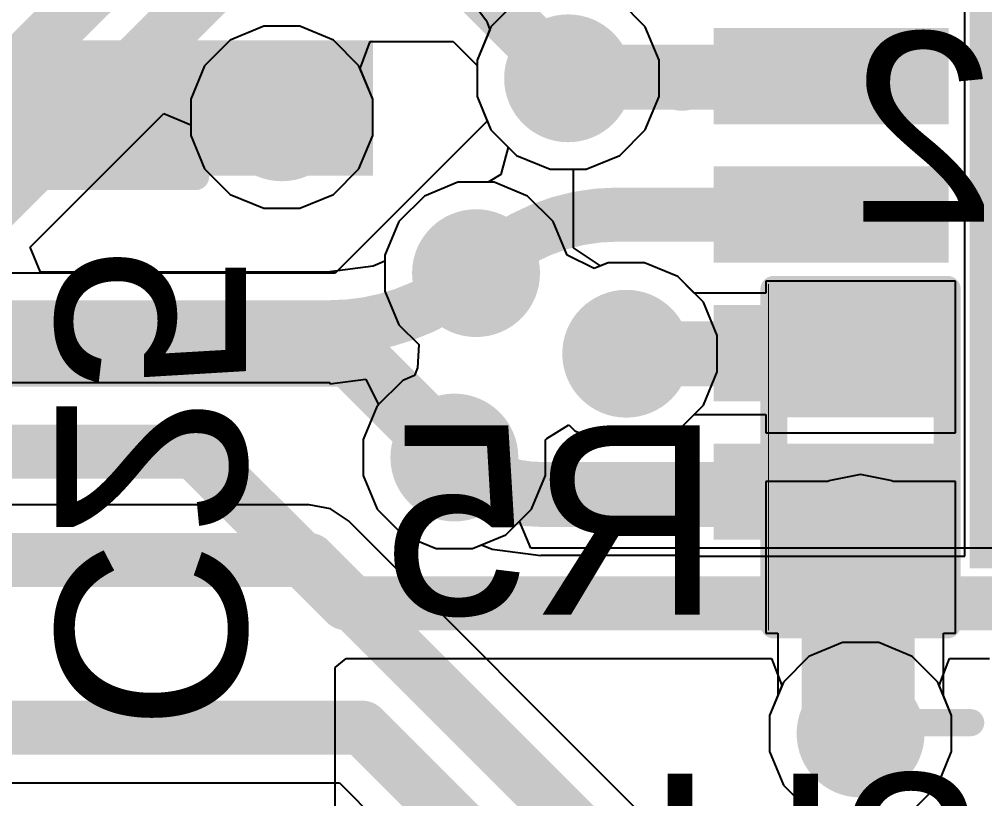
# Model space of a CAD drawing. Header units: inches. Extents: x -4.4 to 45.3, y -0.3 to 53.7.
# Drawn here: x 35.552 to 40.079, y 33.779 to 37.437 of the extents above; entities that cross this region are included whole.
import ezdxf

# ---------------------------------------------------------------- set-up
doc = ezdxf.new("R2010")
doc.units = ezdxf.units.IN
for name, color, linetype in [('Bottom Layer', 5, 'Continuous'), ('Bottom Overlay', 54, 'Continuous'), ('Bottom Paste', 16, 'Continuous'), ('Bottom Solder', 6, 'Continuous'), ('Signal_1', 16, 'Continuous'), ('Signal_2', 76, 'Continuous'), ('Top Layer', 1, 'Continuous'), ('Top Overlay', 2, 'Continuous'), ('Top Solder', 216, 'Continuous'), ('Via Holes', 16, 'Continuous')]:
    doc.layers.add(name, color=color, linetype=linetype)
doc.styles.add('Arial', font='', dxfattribs={"height": 0.2})
doc.styles.get('Arial').set_extended_font_data('Arial')

# ---------------------------------------------------------------- blocks, each defined once
blk = doc.blocks.new('C___0402_B_49')
at = {"layer": 'Bottom Layer'}
for points in [[(-0.2413, 0.3175), (-0.2413, -0.3175), (-0.6985, -0.3175), (-0.6985, 0.3175)], [(0.6985, 0.3175), (0.6985, -0.3175), (0.2413, -0.3175), (0.2413, 0.3175)]]:
    blk.add_hatch(color=5, dxfattribs=at).paths.add_polyline_path(points)
at = {"layer": 'Bottom Paste'}
for points in [[(-0.2413, 0.3175), (-0.2413, -0.3175), (-0.6985, -0.3175), (-0.6985, 0.3175)], [(0.6985, 0.3175), (0.6985, -0.3175), (0.2413, -0.3175), (0.2413, 0.3175)]]:
    blk.add_hatch(color=16, dxfattribs=at).paths.add_polyline_path(points)
at = {"layer": 'Bottom Solder'}
for points in [[(-0.1813, 0.3775), (-0.1813, -0.3775), (-0.7585, -0.3775), (-0.7585, 0.3775)], [(0.7585, 0.3775), (0.7585, -0.3775), (0.1813, -0.3775), (0.1813, 0.3775)]]:
    blk.add_hatch(color=6, dxfattribs=at).paths.add_polyline_path(points)
at = {"layer": 'Bottom Overlay'}
for points in [[(-0.7874, -0.4064, 0.127, 0.127, 0), (-0.7874, 0.4064, 0.127, 0.127, 0)], [(-0.2794, 0.4064, 0.127, 0.127, 0), (-0.7874, 0.4064, 0.127, 0.127, 0)], [(0.7874, 0.4064, 0.127, 0.127, 0), (0.2794, 0.4064, 0.127, 0.127, 0)], [(0.7874, -0.4064, 0.127, 0.127, 0), (0.7874, 0.4064, 0.127, 0.127, 0)], [(-0.2794, -0.4064, 0.127, 0.127, 0), (-0.7874, -0.4064, 0.127, 0.127, 0)], [(0.7874, -0.4064, 0.127, 0.127, 0), (0.2794, -0.4064, 0.127, 0.127, 0)]]:
    blk.add_lwpolyline(points, format="xyseb", dxfattribs=at)
for points in [[(-0.8191, 0.4064, 0.0635, 0.0635, 1), (-0.7556, 0.4064, 0.0635, 0.0635, 1)], [(-0.8191, 0.4064, 0.0635, 0.0635, 1), (-0.7556, 0.4064, 0.0635, 0.0635, 1)], [(-0.3111, 0.4064, 0.0635, 0.0635, 1), (-0.2477, 0.4064, 0.0635, 0.0635, 1)], [(0.2477, 0.4064, 0.0635, 0.0635, 1), (0.3111, 0.4064, 0.0635, 0.0635, 1)], [(0.7556, 0.4064, 0.0635, 0.0635, 1), (0.8191, 0.4064, 0.0635, 0.0635, 1)], [(0.7556, 0.4064, 0.0635, 0.0635, 1), (0.8191, 0.4064, 0.0635, 0.0635, 1)], [(-0.8191, -0.4064, 0.0635, 0.0635, 1), (-0.7556, -0.4064, 0.0635, 0.0635, 1)], [(-0.8191, -0.4064, 0.0635, 0.0635, 1), (-0.7556, -0.4064, 0.0635, 0.0635, 1)], [(-0.3111, -0.4064, 0.0635, 0.0635, 1), (-0.2477, -0.4064, 0.0635, 0.0635, 1)], [(0.2477, -0.4064, 0.0635, 0.0635, 1), (0.3111, -0.4064, 0.0635, 0.0635, 1)], [(0.7556, -0.4064, 0.0635, 0.0635, 1), (0.8191, -0.4064, 0.0635, 0.0635, 1)], [(0.7556, -0.4064, 0.0635, 0.0635, 1), (0.8191, -0.4064, 0.0635, 0.0635, 1)]]:
    blk.add_lwpolyline(points, format="xyseb", close=True, dxfattribs=at)
blk = doc.blocks.new('QFN_16_EP_4_4__53')
at = {"layer": 'Top Layer'}
for points in [[(-1.1656, 2.5), (-0.8156, 2.5), (-0.8156, 1.5), (-1.1656, 1.5)], [(-0.5154, 2.5), (-0.1654, 2.5), (-0.1654, 1.5), (-0.5154, 1.5)], [(0.1349, 2.5), (0.4849, 2.5), (0.4849, 1.5), (0.1349, 1.5)], [(0.7851, 2.5), (1.1351, 2.5), (1.1351, 1.5), (0.7851, 1.5)], [(-1.3, 1.3), (1.3, 1.3), (1.3, -1.3), (-1.3, -1.3)]]:
    blk.add_hatch(color=1, dxfattribs=at).paths.add_polyline_path(points)
at = {"layer": 'Top Solder'}
for points in [[(-1.2164, 2.5508), (-0.7648, 2.5508), (-0.7648, 1.4492), (-1.2164, 1.4492)], [(-0.5662, 2.5508), (-0.1146, 2.5508), (-0.1146, 1.4492), (-0.5662, 1.4492)], [(0.0841, 2.5508), (0.5357, 2.5508), (0.5357, 1.4492), (0.0841, 1.4492)], [(0.7343, 2.5508), (1.1859, 2.5508), (1.1859, 1.4492), (0.7343, 1.4492)], [(-1.3508, 1.3508), (1.3508, 1.3508), (1.3508, -1.3508), (-1.3508, -1.3508)]]:
    blk.add_hatch(color=216, dxfattribs=at).paths.add_polyline_path(points)
at = {"layer": 'Top Overlay'}
for points in [[(-2.0746, 2.0746, 0.127, 0.127, 0), (-2.0746, 1.3459, 0.127, 0.127, 0)], [(-2.0746, 2.0746, 0.127, 0.127, 0), (-1.3714, 2.0746, 0.127, 0.127, 0)]]:
    blk.add_lwpolyline(points, format="xyseb", dxfattribs=at)
for points in [[(-2.1064, 2.0746, 0.0635, 0.0635, 1), (-2.0429, 2.0746, 0.0635, 0.0635, 1)], [(-2.1064, 2.0746, 0.0635, 0.0635, 1), (-2.0429, 2.0746, 0.0635, 0.0635, 1)], [(-1.4031, 2.0746, 0.0635, 0.0635, 1), (-1.3396, 2.0746, 0.0635, 0.0635, 1)], [(-2.1064, 1.3459, 0.0635, 0.0635, 1), (-2.0429, 1.3459, 0.0635, 0.0635, 1)]]:
    blk.add_lwpolyline(points, format="xyseb", close=True, dxfattribs=at)
blk = doc.blocks.new('R___0402_B_64')
at = {"layer": 'Bottom Layer'}
for points in [[(-0.2413, 0.3175), (-0.2413, -0.3175), (-0.6985, -0.3175), (-0.6985, 0.3175)], [(0.6985, 0.3175), (0.6985, -0.3175), (0.2413, -0.3175), (0.2413, 0.3175)]]:
    blk.add_hatch(color=5, dxfattribs=at).paths.add_polyline_path(points)
at = {"layer": 'Bottom Paste'}
for points in [[(-0.2413, 0.3175), (-0.2413, -0.3175), (-0.6985, -0.3175), (-0.6985, 0.3175)], [(0.6985, 0.3175), (0.6985, -0.3175), (0.2413, -0.3175), (0.2413, 0.3175)]]:
    blk.add_hatch(color=16, dxfattribs=at).paths.add_polyline_path(points)
at = {"layer": 'Bottom Solder'}
for points in [[(-0.1863, 0.3725), (-0.1863, -0.3725), (-0.7535, -0.3725), (-0.7535, 0.3725)], [(0.7535, 0.3725), (0.7535, -0.3725), (0.1863, -0.3725), (0.1863, 0.3725)]]:
    blk.add_hatch(color=6, dxfattribs=at).paths.add_polyline_path(points)
at = {"layer": 'Bottom Overlay'}
for points in [[(-0.7874, 0.4064, 0.127, 0.127, 0), (-0.7874, -0.4064, 0.127, 0.127, 0)], [(-0.7874, 0.4064, 0.127, 0.127, 0), (0.7874, 0.4064, 0.127, 0.127, 0)], [(0.7874, 0.4064, 0.127, 0.127, 0), (0.7874, -0.4064, 0.127, 0.127, 0)], [(-0.8128, 0.4318, 0.00323, 0.00323, 0), (0.8128, 0.4318, 0.00323, 0.00323, 0)], [(-0.7874, -0.4064, 0.127, 0.127, 0), (0.7874, -0.4064, 0.127, 0.127, 0)]]:
    blk.add_lwpolyline(points, format="xyseb", dxfattribs=at)
for points in [[(-0.8191, 0.4064, 0.0635, 0.0635, 1), (-0.7556, 0.4064, 0.0635, 0.0635, 1)], [(-0.8191, 0.4064, 0.0635, 0.0635, 1), (-0.7556, 0.4064, 0.0635, 0.0635, 1)], [(0.7556, 0.4064, 0.0635, 0.0635, 1), (0.8191, 0.4064, 0.0635, 0.0635, 1)], [(0.7556, 0.4064, 0.0635, 0.0635, 1), (0.8191, 0.4064, 0.0635, 0.0635, 1)], [(-0.8136, 0.4318, 0.00161, 0.00161, 1), (-0.812, 0.4318, 0.00161, 0.00161, 1)], [(0.812, 0.4318, 0.00161, 0.00161, 1), (0.8136, 0.4318, 0.00161, 0.00161, 1)], [(-0.8191, -0.4064, 0.0635, 0.0635, 1), (-0.7556, -0.4064, 0.0635, 0.0635, 1)], [(-0.8191, -0.4064, 0.0635, 0.0635, 1), (-0.7556, -0.4064, 0.0635, 0.0635, 1)], [(0.7556, -0.4064, 0.0635, 0.0635, 1), (0.8191, -0.4064, 0.0635, 0.0635, 1)], [(0.7556, -0.4064, 0.0635, 0.0635, 1), (0.8191, -0.4064, 0.0635, 0.0635, 1)]]:
    blk.add_lwpolyline(points, format="xyseb", close=True, dxfattribs=at)

msp = doc.modelspace()

# ---------------------------------------------------------------- hatches: boundary and pattern name
at = {"layer": 'Bottom Layer'}
h = msp.add_hatch(color=5, dxfattribs=at)
edge = h.paths.add_edge_path()
edge.add_arc((38.1254, 37.1602), 0.3, 0, 360)
msp.add_hatch(color=5, dxfattribs=at).paths.add_polyline_path([(32.594, 36.703), (37.211, 36.703), (37.211, 37.338), (32.594, 37.338)])
h = msp.add_hatch(color=5, dxfattribs=at)
edge = h.paths.add_edge_path()
edge.add_arc((36.7826, 36.9772), 0.3, 0, 360)
h = msp.add_hatch(color=5, dxfattribs=at)
edge = h.paths.add_edge_path()
edge.add_arc((37.6936, 36.2458), 0.3, 0, 360)
h = msp.add_hatch(color=5, dxfattribs=at)
edge = h.paths.add_edge_path()
edge.add_arc((38.398, 35.8676), 0.3, 0, 360)
h = msp.add_hatch(color=5, dxfattribs=at)
edge = h.paths.add_edge_path()
edge.add_arc((37.592, 35.3804), 0.3, 0, 360)
h = msp.add_hatch(color=5, dxfattribs=at)
edge = h.paths.add_edge_path()
edge.add_arc((39.497, 34.085), 0.3, 0, 360)
at = {"layer": 'Signal_1'}
h = msp.add_hatch(color=16, dxfattribs=at)
edge = h.paths.add_edge_path()
edge.add_arc((38.1254, 37.1602), 0.3, 0, 360)
h = msp.add_hatch(color=16, dxfattribs=at)
edge = h.paths.add_edge_path()
edge.add_arc((36.7826, 36.9772), 0.3, 0, 360)
h = msp.add_hatch(color=16, dxfattribs=at)
edge = h.paths.add_edge_path()
edge.add_arc((37.6936, 36.2458), 0.3, 0, 360)
h = msp.add_hatch(color=16, dxfattribs=at)
edge = h.paths.add_edge_path()
edge.add_arc((38.398, 35.8676), 0.3, 0, 360)
h = msp.add_hatch(color=16, dxfattribs=at)
edge = h.paths.add_edge_path()
edge.add_arc((37.592, 35.3804), 0.3, 0, 360)
h = msp.add_hatch(color=16, dxfattribs=at)
edge = h.paths.add_edge_path()
edge.add_arc((39.497, 34.085), 0.3, 0, 360)
at = {"layer": 'Signal_2'}
h = msp.add_hatch(color=76, dxfattribs=at)
edge = h.paths.add_edge_path()
edge.add_arc((38.1254, 37.1602), 0.3, 0, 360)
h = msp.add_hatch(color=76, dxfattribs=at)
edge = h.paths.add_edge_path()
edge.add_arc((36.7826, 36.9772), 0.3, 0, 360)
h = msp.add_hatch(color=76, dxfattribs=at)
edge = h.paths.add_edge_path()
edge.add_arc((37.6936, 36.2458), 0.3, 0, 360)
h = msp.add_hatch(color=76, dxfattribs=at)
edge = h.paths.add_edge_path()
edge.add_arc((38.398, 35.8676), 0.3, 0, 360)
h = msp.add_hatch(color=76, dxfattribs=at)
edge = h.paths.add_edge_path()
edge.add_arc((37.592, 35.3804), 0.3, 0, 360)
h = msp.add_hatch(color=76, dxfattribs=at)
edge = h.paths.add_edge_path()
edge.add_arc((39.497, 34.085), 0.3, 0, 360)
at = {"layer": 'Top Layer'}
h = msp.add_hatch(color=1, dxfattribs=at)
edge = h.paths.add_edge_path()
edge.add_arc((38.1254, 37.1602), 0.3, 0, 360)
h = msp.add_hatch(color=1, dxfattribs=at)
edge = h.paths.add_edge_path()
edge.add_arc((36.7826, 36.9772), 0.3, 0, 360)
h = msp.add_hatch(color=1, dxfattribs=at)
edge = h.paths.add_edge_path()
edge.add_arc((37.6936, 36.2458), 0.3, 0, 360)
h = msp.add_hatch(color=1, dxfattribs=at)
edge = h.paths.add_edge_path()
edge.add_arc((38.398, 35.8676), 0.3, 0, 360)
h = msp.add_hatch(color=1, dxfattribs=at)
edge = h.paths.add_edge_path()
edge.add_arc((37.592, 35.3804), 0.3, 0, 360)
h = msp.add_hatch(color=1, dxfattribs=at)
edge = h.paths.add_edge_path()
edge.add_arc((39.497, 34.085), 0.3, 0, 360)
at = {"layer": 'Via Holes'}
h = msp.add_hatch(color=7, dxfattribs=at)
edge = h.paths.add_edge_path()
edge.add_arc((38.1254, 37.1602), 0.15, 0, 360)
h = msp.add_hatch(color=7, dxfattribs=at)
edge = h.paths.add_edge_path()
edge.add_arc((36.7826, 36.9772), 0.15, 0, 360)
h = msp.add_hatch(color=7, dxfattribs=at)
edge = h.paths.add_edge_path()
edge.add_arc((37.6936, 36.2458), 0.15, 0, 360)
h = msp.add_hatch(color=7, dxfattribs=at)
edge = h.paths.add_edge_path()
edge.add_arc((38.398, 35.8676), 0.15, 0, 360)
h = msp.add_hatch(color=7, dxfattribs=at)
edge = h.paths.add_edge_path()
edge.add_arc((37.592, 35.3804), 0.15, 0, 360)
h = msp.add_hatch(color=7, dxfattribs=at)
edge = h.paths.add_edge_path()
edge.add_arc((39.497, 34.085), 0.15, 0, 360)

# ---------------------------------------------------------------- linework, layer by layer
at = {"layer": 'Bottom Layer'}
for p, q in [((37.6871, 37.5053), (37.7396, 37.4343)), ((38.4874, 37.4021), (38.3673, 37.5222)), ((37.7396, 37.4343), (37.7465, 37.4216)), ((37.7465, 37.4216), (37.7576, 37.388)), ((38.5524, 37.2451), (38.4874, 37.4021)), ((37.7576, 37.388), (37.6984, 37.2451)), ((37.6984, 37.2451), (37.6984, 37.0753)), ((38.5524, 37.0753), (38.5524, 37.2451)), ((37.6984, 37.0753), (37.7634, 36.9183)), ((38.4874, 36.9183), (38.5524, 37.0753)), ((37.7634, 36.9183), (37.8835, 36.7982)), ((38.3673, 36.7982), (38.4874, 36.9183)), ((37.8835, 36.7982), (38.0405, 36.7332)), ((38.2104, 36.7332), (38.3673, 36.7982)), ((38.0405, 36.7332), (38.2104, 36.7332)), ((37.6087, 36.6728), (37.4517, 36.6078)), ((37.7786, 36.6728), (37.6087, 36.6728)), ((37.9355, 36.6078), (37.7786, 36.6728)), ((37.4517, 36.6078), (37.3316, 36.4877)), ((38.0556, 36.4877), (37.9355, 36.6078)), ((37.3316, 36.4877), (37.2666, 36.3307)), ((38.1206, 36.3307), (38.0556, 36.4877)), ((37.2666, 36.3307), (37.2666, 36.1609)), ((38.2476, 36.2675), (38.1206, 36.3307)), ((38.3131, 36.2946), (38.2476, 36.2675)), ((38.483, 36.2946), (38.3131, 36.2946)), ((38.6399, 36.2296), (38.483, 36.2946)), ((38.717, 36.1525), (38.6399, 36.2296)), ((39.9415, 36.2077), (39.0525, 36.2077)), ((39.0525, 36.2077), (39.0525, 36.1525)), ((39.9415, 35.4965), (39.9415, 36.2077)), ((37.2666, 36.1609), (37.3316, 36.0039)), ((39.0525, 36.1525), (38.717, 36.1525)), ((37.3316, 36.0039), (37.4248, 35.9108)), ((37.4248, 35.9108), (37.4198, 35.8016)), ((37.4198, 35.8016), (37.4057, 35.7654)), ((37.3501, 35.7424), (37.23, 35.6223)), ((37.4057, 35.7654), (37.3501, 35.7424)), ((37.23, 35.6223), (37.165, 35.4653)), ((38.6399, 35.5056), (38.717, 35.5827)), ((38.717, 35.5827), (39.0525, 35.5827)), ((39.0525, 35.5827), (39.0525, 35.4965)), ((38.0254, 35.4693), (38.1282, 35.5335)), ((38.1282, 35.5335), (38.1562, 35.5056)), ((38.1562, 35.5056), (38.3131, 35.4406)), ((38.483, 35.4406), (38.6399, 35.5056)), ((39.0525, 35.4965), (39.9415, 35.4965)), ((37.165, 35.4653), (37.165, 35.2955)), ((38.019, 35.4631), (38.0254, 35.4693)), ((38.019, 35.2955), (38.019, 35.4631)), ((38.3131, 35.4406), (38.483, 35.4406)), ((37.165, 35.2955), (37.23, 35.1385)), ((37.954, 35.1385), (38.019, 35.2955)), ((39.3484, 35.2712), (39.3434, 35.2679)), ((39.497, 35.3008), (39.3484, 35.2712)), ((39.6457, 35.2712), (39.497, 35.3008)), ((39.6506, 35.2679), (39.6457, 35.2712)), ((39.3434, 35.2679), (39.0525, 35.2679)), ((39.0525, 35.2679), (39.0525, 34.5567)), ((39.9415, 35.2679), (39.6506, 35.2679)), ((39.9415, 34.5567), (39.9415, 35.2679)), ((36.9116, 35.1586), (32.258, 35.1586)), ((37.0107, 35.1389), (36.9116, 35.1586)), ((37.0948, 35.0827), (37.0107, 35.1389)), ((37.23, 35.1385), (37.3501, 35.0184)), ((37.8339, 35.0184), (37.954, 35.1385)), ((38.8165, 33.3609), (37.0948, 35.0827)), ((37.3501, 35.0184), (37.5071, 34.9534)), ((37.677, 34.9534), (37.8339, 35.0184)), ((37.5071, 34.9534), (37.677, 34.9534)), ((39.0525, 34.5567), (39.1086, 34.5567)), ((39.1086, 34.5567), (39.1086, 34.263)), ((39.8855, 34.263), (39.8855, 34.5567)), ((39.8855, 34.5567), (39.9415, 34.5567)), ((39.1086, 34.263), (39.07, 34.1699)), ((39.924, 34.1699), (39.8855, 34.263)), ((39.07, 34.1699), (39.07, 34.0001)), ((39.924, 34.0001), (39.924, 34.1699)), ((39.07, 34.0001), (39.135, 33.8431)), ((39.859, 33.8431), (39.924, 34.0001)), ((33.4157, 33.8532), (37.0529, 33.8532)), ((37.0529, 33.8532), (37.7348, 33.1713)), ((39.135, 33.8431), (39.2551, 33.723)), ((39.7389, 33.723), (39.859, 33.8431))]:
    msp.add_line(p, q, dxfattribs=at)
for points in [[(38.398, 35.8676, 0.3048, 0.3048, 0), (39.4815, 35.8676, 0.3048, 0.3048, 0)], [(39.497, 34.085, 0.508, 0.508, 0), (39.497, 34.9123, 0.508, 0.508, 0)], [(32.258, 34.8996, 0.254, 0.254, 0), (36.9116, 34.8996, 0.254, 0.254, 0)], [(36.9116, 34.8996, 0.254, 0.254, 0), (38.6334, 33.1778, 0.254, 0.254, 0)], [(33.0708, 34.1122, 0.254, 0.254, 0), (37.1602, 34.1122, 0.254, 0.254, 0)], [(37.1602, 34.1122, 0.254, 0.254, 0), (38.227, 33.0454, 0.254, 0.254, 0)]]:
    msp.add_lwpolyline(points, format="xyseb", dxfattribs=at)
for points in [[(38.3218, 35.8676, 0.1524, 0.1524, 1), (38.4742, 35.8676, 0.1524, 0.1524, 1)], [(39.4053, 35.8676, 0.1524, 0.1524, 1), (39.5577, 35.8676, 0.1524, 0.1524, 1)], [(39.37, 34.9123, 0.254, 0.254, 1), (39.624, 34.9123, 0.254, 0.254, 1)], [(36.8481, 34.8996, 0.127, 0.127, 1), (36.9751, 34.8996, 0.127, 0.127, 1)], [(36.8481, 34.8996, 0.127, 0.127, 1), (36.9751, 34.8996, 0.127, 0.127, 1)], [(39.37, 34.085, 0.254, 0.254, 1), (39.624, 34.085, 0.254, 0.254, 1)], [(37.0967, 34.1122, 0.127, 0.127, 1), (37.2237, 34.1122, 0.127, 0.127, 1)], [(37.0967, 34.1122, 0.127, 0.127, 1), (37.2237, 34.1122, 0.127, 0.127, 1)]]:
    msp.add_lwpolyline(points, format="xyseb", close=True, dxfattribs=at)
at = {"layer": 'Signal_1'}
for p, q in [((38.4874, 37.4021), (38.3673, 37.5222)), ((38.5524, 37.2451), (38.4874, 37.4021)), ((37.15, 37.206), (37.1966, 37.333)), ((37.1966, 37.333), (37.5863, 37.333)), ((37.5863, 37.333), (37.6984, 37.2209)), ((37.6984, 37.2209), (37.6984, 37.0753)), ((38.5524, 37.0753), (38.5524, 37.2451)), ((37.2096, 37.0622), (37.15, 37.206)), ((37.2096, 36.8923), (37.2096, 37.0622)), ((37.6984, 37.0753), (37.7634, 36.9183)), ((38.4874, 36.9183), (38.5524, 37.0753)), ((35.6022, 36.3681), (36.2286, 36.9945)), ((36.2286, 36.9945), (36.3556, 36.9419)), ((36.3556, 36.9419), (36.3556, 36.8923)), ((37.7634, 36.9183), (37.8835, 36.7982)), ((38.3673, 36.7982), (38.4874, 36.9183)), ((36.3556, 36.8923), (36.4206, 36.7354)), ((37.1446, 36.7354), (37.2096, 36.8923)), ((37.8835, 36.7982), (38.0405, 36.7332)), ((38.2104, 36.7332), (38.3673, 36.7982)), ((36.4206, 36.7354), (36.5407, 36.6153)), ((37.0245, 36.6153), (37.1446, 36.7354)), ((38.0405, 36.7332), (38.2104, 36.7332)), ((37.6087, 36.6728), (37.4517, 36.6078)), ((37.7786, 36.6728), (37.6087, 36.6728)), ((37.9355, 36.6078), (37.7786, 36.6728)), ((36.5407, 36.6153), (36.6977, 36.5502)), ((36.8675, 36.5502), (37.0245, 36.6153)), ((37.4517, 36.6078), (37.3316, 36.4877)), ((38.0556, 36.4877), (37.9355, 36.6078)), ((36.6977, 36.5502), (36.8675, 36.5502)), ((37.3316, 36.4877), (37.2666, 36.3307)), ((38.1206, 36.3307), (38.0556, 36.4877)), ((35.6508, 36.2508), (35.6022, 36.3681)), ((37.2666, 36.3307), (37.2666, 36.3016)), ((38.2476, 36.2675), (38.1206, 36.3307)), ((37.2106, 36.2784), (37.0085, 36.2518)), ((37.2666, 36.3016), (37.2106, 36.2784)), ((38.3131, 36.2946), (38.2476, 36.2675)), ((38.483, 36.2946), (38.3131, 36.2946)), ((38.6399, 36.2296), (38.483, 36.2946)), ((37.0085, 36.2508), (35.6508, 36.2508)), ((37.0085, 36.2518), (37.0085, 36.2508)), ((38.76, 36.1095), (38.6399, 36.2296)), ((38.825, 35.9525), (38.76, 36.1095)), ((38.825, 35.7826), (38.825, 35.9525)), ((38.76, 35.6257), (38.825, 35.7826)), ((25.6089, 35.7328), (37.0085, 35.7328)), ((37.0085, 35.7266), (37.1769, 35.7488)), ((37.0085, 35.7328), (37.0085, 35.7266)), ((37.1769, 35.7488), (37.2363, 35.6285)), ((37.23, 35.6223), (37.165, 35.4653)), ((37.2363, 35.6285), (37.23, 35.6223)), ((38.6399, 35.5056), (38.76, 35.6257)), ((38.0254, 35.4693), (38.1282, 35.5335)), ((38.1282, 35.5335), (38.1562, 35.5056)), ((38.1562, 35.5056), (38.3131, 35.4406)), ((38.483, 35.4406), (38.6399, 35.5056)), ((37.165, 35.4653), (37.165, 35.2955)), ((38.019, 35.4631), (38.0254, 35.4693)), ((38.019, 35.2955), (38.019, 35.4631)), ((38.3131, 35.4406), (38.483, 35.4406)), ((37.165, 35.2955), (37.23, 35.1385)), ((37.954, 35.1385), (38.019, 35.2955)), ((37.23, 35.1385), (37.3501, 35.0184)), ((37.8339, 35.0184), (37.954, 35.1385)), ((37.3501, 35.0184), (37.5071, 34.9534)), ((37.677, 34.9534), (37.8339, 35.0184)), ((37.5071, 34.9534), (37.677, 34.9534))]:
    msp.add_line(p, q, dxfattribs=at)
for points in [[(35.0828, 36.7538, 0.254, 0.254, 0), (36.2766, 37.9476, 0.254, 0.254, 0)], [(35.2406, 36.3728, 0.254, 0.254, 0), (36.4598, 37.592, 0.254, 0.254, 0)], [(37.6936, 37.592, 0.254, 0.254, 0), (38.1254, 37.1602, 0.254, 0.254, 0)], [(37.6898, 36.2458, 0.254, 0.254, -0.071855), (37.4393, 36.0852, 0.254, 0.254, 0)], [(37.4393, 36.0852, 0.254, 0.254, -0.107109), (37.0085, 35.9918, 0.254, 0.254, 0)], [(25.5016, 35.9918, 0.254, 0.254, 0), (37.0085, 35.9918, 0.254, 0.254, 0)]]:
    msp.add_lwpolyline(points, format="xyseb", dxfattribs=at)
for points in [[(38.0619, 37.1602, 0.127, 0.127, 1), (38.1889, 37.1602, 0.127, 0.127, 1)], [(37.6263, 36.2458, 0.127, 0.127, 1), (37.7533, 36.2458, 0.127, 0.127, 1)], [(37.3758, 36.0852, 0.127, 0.127, 1), (37.5028, 36.0852, 0.127, 0.127, 1)], [(37.3758, 36.0852, 0.127, 0.127, 1), (37.5028, 36.0852, 0.127, 0.127, 1)], [(36.945, 35.9918, 0.127, 0.127, 1), (37.072, 35.9918, 0.127, 0.127, 1)], [(36.945, 35.9918, 0.127, 0.127, 1), (37.072, 35.9918, 0.127, 0.127, 1)]]:
    msp.add_lwpolyline(points, format="xyseb", close=True, dxfattribs=at)
at = {"layer": 'Signal_2'}
for p, q in [((37.8835, 37.5222), (37.7634, 37.4021)), ((38.4874, 37.4021), (38.3673, 37.5222)), ((36.6977, 37.4042), (36.5407, 37.3392)), ((36.8675, 37.4042), (36.6977, 37.4042)), ((37.0245, 37.3392), (36.8675, 37.4042)), ((37.7634, 37.4021), (37.6984, 37.2451)), ((38.5524, 37.2451), (38.4874, 37.4021)), ((36.5407, 37.3392), (36.4206, 37.2191)), ((37.1446, 37.2191), (37.0245, 37.3392)), ((36.4206, 37.2191), (36.3556, 37.0622)), ((37.2096, 37.0622), (37.1446, 37.2191)), ((37.6984, 37.2451), (37.6984, 37.0753)), ((38.5524, 37.0753), (38.5524, 37.2451)), ((36.3556, 37.0622), (36.3556, 36.8923)), ((37.2096, 36.8923), (37.2096, 37.0622)), ((37.6984, 37.0753), (37.7465, 36.9591)), ((38.4874, 36.9183), (38.5524, 37.0753)), ((37.7465, 36.9591), (37.0332, 36.2458)), ((38.3673, 36.7982), (38.4874, 36.9183)), ((36.3556, 36.8923), (36.4206, 36.7354)), ((37.1446, 36.7354), (37.2096, 36.8923)), ((38.2104, 36.7332), (38.3673, 36.7982)), ((36.4206, 36.7354), (36.5407, 36.6153)), ((37.0245, 36.6153), (37.1446, 36.7354)), ((38.1508, 36.3648), (38.1508, 36.7332)), ((38.1508, 36.7332), (38.2104, 36.7332)), ((36.5407, 36.6153), (36.6977, 36.5502)), ((36.8675, 36.5502), (37.0245, 36.6153)), ((36.6977, 36.5502), (36.8675, 36.5502)), ((38.2778, 36.28), (38.1508, 36.3648)), ((38.3131, 36.2946), (38.2778, 36.28)), ((38.483, 36.2946), (38.3131, 36.2946)), ((38.6399, 36.2296), (38.483, 36.2946)), ((37.0332, 36.2458), (19.7866, 36.2458)), ((38.76, 36.1095), (38.6399, 36.2296)), ((38.825, 35.9525), (38.76, 36.1095)), ((38.825, 35.7826), (38.825, 35.9525)), ((38.76, 35.6257), (38.825, 35.7826)), ((38.6399, 35.5056), (38.76, 35.6257)), ((38.0254, 35.4693), (38.1282, 35.5335)), ((38.1282, 35.5335), (38.1562, 35.5056)), ((38.1562, 35.5056), (38.3131, 35.4406)), ((38.483, 35.4406), (38.6399, 35.5056)), ((38.019, 35.4631), (38.0254, 35.4693)), ((38.019, 35.2955), (38.019, 35.4631)), ((38.3131, 35.4406), (38.483, 35.4406)), ((37.954, 35.1385), (38.019, 35.2955)), ((37.8979, 35.0824), (37.954, 35.1385)), ((37.9505, 34.9554), (37.8979, 35.0824)), ((40.2082, 34.9554), (37.9505, 34.9554)), ((37.0332, 34.3957), (37.084, 34.4374)), ((37.084, 34.4374), (39.0796, 34.4374)), ((39.0796, 34.4374), (39.1282, 34.3104)), ((39.8658, 34.3104), (39.9144, 34.4374)), ((39.9144, 34.4374), (40.1009, 34.4374)), ((37.0332, 32.3703), (37.0332, 34.3957)), ((39.1282, 34.3104), (39.07, 34.1699)), ((39.924, 34.1699), (39.8658, 34.3104)), ((39.07, 34.1699), (39.07, 34.0001)), ((39.924, 34.0001), (39.924, 34.1699)), ((39.07, 34.0001), (39.135, 33.8431)), ((39.859, 33.8431), (39.924, 34.0001)), ((39.135, 33.8431), (39.2551, 33.723)), ((39.7389, 33.723), (39.859, 33.8431))]:
    msp.add_line(p, q, dxfattribs=at)
for points in [[(20.185, 35.8648, 0.3048, 0.3048, 0), (37.1076, 35.8648, 0.3048, 0.3048, 0)], [(37.1076, 35.8648, 0.3048, 0.3048, 0), (37.592, 35.3804, 0.3048, 0.3048, 0)], [(21.5735, 35.4076, 0.254, 0.254, 0), (36.3728, 35.4076, 0.254, 0.254, 0)], [(36.3728, 35.4076, 0.254, 0.254, 0), (37.084, 34.6964, 0.254, 0.254, 0)], [(37.084, 34.6964, 0.254, 0.254, 0), (40.2082, 34.6964, 0.254, 0.254, 0)]]:
    msp.add_lwpolyline(points, format="xyseb", dxfattribs=at)
for points in [[(37.0314, 35.8648, 0.1524, 0.1524, 1), (37.1838, 35.8648, 0.1524, 0.1524, 1)], [(37.0314, 35.8648, 0.1524, 0.1524, 1), (37.1838, 35.8648, 0.1524, 0.1524, 1)], [(36.3093, 35.4076, 0.127, 0.127, 1), (36.4363, 35.4076, 0.127, 0.127, 1)], [(36.3093, 35.4076, 0.127, 0.127, 1), (36.4363, 35.4076, 0.127, 0.127, 1)], [(37.5158, 35.3804, 0.1524, 0.1524, 1), (37.6682, 35.3804, 0.1524, 0.1524, 1)], [(37.0205, 34.6964, 0.127, 0.127, 1), (37.1475, 34.6964, 0.127, 0.127, 1)], [(37.0205, 34.6964, 0.127, 0.127, 1), (37.1475, 34.6964, 0.127, 0.127, 1)]]:
    msp.add_lwpolyline(points, format="xyseb", close=True, dxfattribs=at)
at = {"layer": 'Top Layer'}
for p, q in [((37.8835, 37.5222), (37.7634, 37.4021)), ((39.9864, 36.8688), (39.9864, 37.4728)), ((37.7634, 37.4021), (37.6984, 37.2451)), ((37.6984, 37.2451), (37.6984, 37.0753)), ((37.6984, 37.0753), (37.7634, 36.9183)), ((37.7634, 36.9183), (37.8445, 36.8372)), ((39.9864, 36.8226), (39.9864, 36.8688)), ((39.9864, 36.8688), (39.9864, 36.8688)), ((37.8445, 36.8372), (37.8091, 36.7086)), ((39.9864, 36.2186), (39.9864, 36.8226)), ((39.9864, 36.8226), (39.9864, 36.8226)), ((37.8091, 36.7086), (37.7499, 36.6728)), ((37.6087, 36.6728), (37.4517, 36.6078)), ((37.7499, 36.6728), (37.6087, 36.6728)), ((37.4517, 36.6078), (37.3316, 36.4877)), ((37.3316, 36.4877), (37.2666, 36.3307)), ((37.2666, 36.3307), (37.2666, 36.1609)), ((39.9864, 36.1724), (39.9864, 36.2186)), ((39.9864, 36.2186), (39.9864, 36.2186)), ((37.2666, 36.1609), (37.3316, 36.0039)), ((39.9864, 35.5684), (39.9864, 36.1724)), ((39.9864, 36.1724), (39.9864, 36.1724)), ((37.3316, 36.0039), (37.4248, 35.9108)), ((37.4248, 35.9108), (37.4198, 35.8016)), ((37.4198, 35.8016), (37.4057, 35.7654)), ((37.3501, 35.7424), (37.23, 35.6223)), ((37.4057, 35.7654), (37.3501, 35.7424)), ((37.23, 35.6223), (37.165, 35.4653)), ((39.9864, 35.5221), (39.9864, 35.5684)), ((39.9864, 35.5684), (39.9864, 35.5684)), ((39.9864, 34.9181), (39.9864, 35.5221)), ((39.9864, 35.5221), (39.9864, 35.5221)), ((37.165, 35.4653), (37.165, 35.2955)), ((37.165, 35.2955), (37.23, 35.1385)), ((37.23, 35.1385), (37.3501, 35.0184)), ((37.3501, 35.0184), (37.5071, 34.9534)), ((37.5071, 34.9534), (37.677, 34.9534)), ((37.677, 34.9534), (37.7194, 34.971)), ((37.7194, 34.971), (37.7695, 34.9502)), ((37.7695, 34.9502), (37.9968, 34.9203)), ((37.9968, 34.9203), (37.9968, 34.9223)), ((37.9968, 34.9223), (38.7324, 34.9223)), ((38.7324, 34.9223), (38.7324, 34.9181)), ((38.7324, 34.9181), (39.9864, 34.9181)), ((39.4121, 34.512), (39.2551, 34.447)), ((39.582, 34.512), (39.4121, 34.512)), ((39.7389, 34.447), (39.582, 34.512)), ((39.2551, 34.447), (39.135, 34.3269)), ((39.859, 34.3269), (39.7389, 34.447)), ((39.135, 34.3269), (39.07, 34.1699)), ((39.924, 34.1699), (39.859, 34.3269)), ((39.07, 34.1699), (39.07, 34.0001)), ((39.924, 34.0001), (39.924, 34.1699)), ((39.07, 34.0001), (39.135, 33.8431)), ((39.859, 33.8431), (39.924, 34.0001)), ((39.135, 33.8431), (39.2551, 33.723)), ((39.7389, 33.723), (39.859, 33.8431))]:
    msp.add_line(p, q, dxfattribs=at)
for points in [[(38.1307, 37.1655, 0.3048, 0.3048, 0), (38.6641, 37.1655, 0.3048, 0.3048, 0)], [(38.6588, 37.1602, 0.3048, 0.3048, 0), (38.6641, 37.1655, 0.3048, 0.3048, 0)], [(38.6641, 37.1655, 0.3048, 0.3048, 0), (39.3459, 37.1655, 0.3048, 0.3048, 0)], [(37.6936, 36.2458, 0.254, 0.254, -0.198912), (38.357, 36.5206, 0.254, 0.254, 0)], [(38.357, 36.5206, 0.254, 0.254, 0), (39.3594, 36.5206, 0.254, 0.254, 0)], [(38.398, 35.8676, 0.3048, 0.3048, 0), (39.3378, 35.8676, 0.3048, 0.3048, 0)], [(39.3378, 35.8676, 0.3048, 0.3048, 0), (39.3406, 35.8704, 0.3048, 0.3048, 0)], [(37.9968, 35.2072, 0.3048, 0.3048, -0.198912), (37.5786, 35.3804, 0.3048, 0.3048, 0)], [(37.9968, 35.2072, 0.3048, 0.3048, 0), (39.3594, 35.2072, 0.3048, 0.3048, 0)]]:
    msp.add_lwpolyline(points, format="xyseb", dxfattribs=at)
for points in [[(38.0545, 37.1655, 0.1524, 0.1524, 1), (38.2069, 37.1655, 0.1524, 0.1524, 1)], [(38.5826, 37.1602, 0.1524, 0.1524, 1), (38.735, 37.1602, 0.1524, 0.1524, 1)], [(38.5879, 37.1655, 0.1524, 0.1524, 1), (38.7403, 37.1655, 0.1524, 0.1524, 1)], [(38.5879, 37.1655, 0.1524, 0.1524, 1), (38.7403, 37.1655, 0.1524, 0.1524, 1)], [(38.5879, 37.1655, 0.1524, 0.1524, 1), (38.7403, 37.1655, 0.1524, 0.1524, 1)], [(39.2697, 37.1655, 0.1524, 0.1524, 1), (39.4221, 37.1655, 0.1524, 0.1524, 1)], [(38.2935, 36.5206, 0.127, 0.127, 1), (38.4205, 36.5206, 0.127, 0.127, 1)], [(38.2935, 36.5206, 0.127, 0.127, 1), (38.4205, 36.5206, 0.127, 0.127, 1)], [(39.2959, 36.5206, 0.127, 0.127, 1), (39.4229, 36.5206, 0.127, 0.127, 1)], [(37.6301, 36.2458, 0.127, 0.127, 1), (37.7571, 36.2458, 0.127, 0.127, 1)], [(38.3218, 35.8676, 0.1524, 0.1524, 1), (38.4742, 35.8676, 0.1524, 0.1524, 1)], [(39.2616, 35.8676, 0.1524, 0.1524, 1), (39.414, 35.8676, 0.1524, 0.1524, 1)], [(39.2616, 35.8676, 0.1524, 0.1524, 1), (39.414, 35.8676, 0.1524, 0.1524, 1)], [(39.2644, 35.8704, 0.1524, 0.1524, 1), (39.4168, 35.8704, 0.1524, 0.1524, 1)], [(37.5024, 35.3804, 0.1524, 0.1524, 1), (37.6548, 35.3804, 0.1524, 0.1524, 1)], [(37.9206, 35.2072, 0.1524, 0.1524, 1), (38.073, 35.2072, 0.1524, 0.1524, 1)], [(37.9206, 35.2072, 0.1524, 0.1524, 1), (38.073, 35.2072, 0.1524, 0.1524, 1)], [(39.2832, 35.2072, 0.1524, 0.1524, 1), (39.4356, 35.2072, 0.1524, 0.1524, 1)]]:
    msp.add_lwpolyline(points, format="xyseb", close=True, dxfattribs=at)

# ---------------------------------------------------------------- block references
for name, p, rotation in [('QFN_16_EP_4_4__53', (41.3594, 36.2107), 90), ('C___0402_B_49', (35.9722, 37.4864), 270), ('R___0402_B_64', (39.497, 35.3822), 90)]:
    msp.add_blockref(name, p, dxfattribs=dict(rotation=rotation))

# ---------------------------------------------------------------- texts
at = {"layer": 'Bottom Overlay', "style": 'Arial', "text_generation_flag": 2}
for s, p in [('C12', (41.7255, 36.4872)), ('R5', (38.8446, 34.6427))]:
    msp.add_text(s, height=0.889, dxfattribs=at).set_placement(p)
msp.add_text('C25', height=0.889, rotation=270, dxfattribs=at).set_placement((35.7253, 34.0956))
at = {"layer": 'Top Overlay', "style": 'Arial'}
msp.add_text('U3', height=0.889, dxfattribs=at).set_placement((38.4958, 33.0074))

doc.saveas('drawing.dxf')
